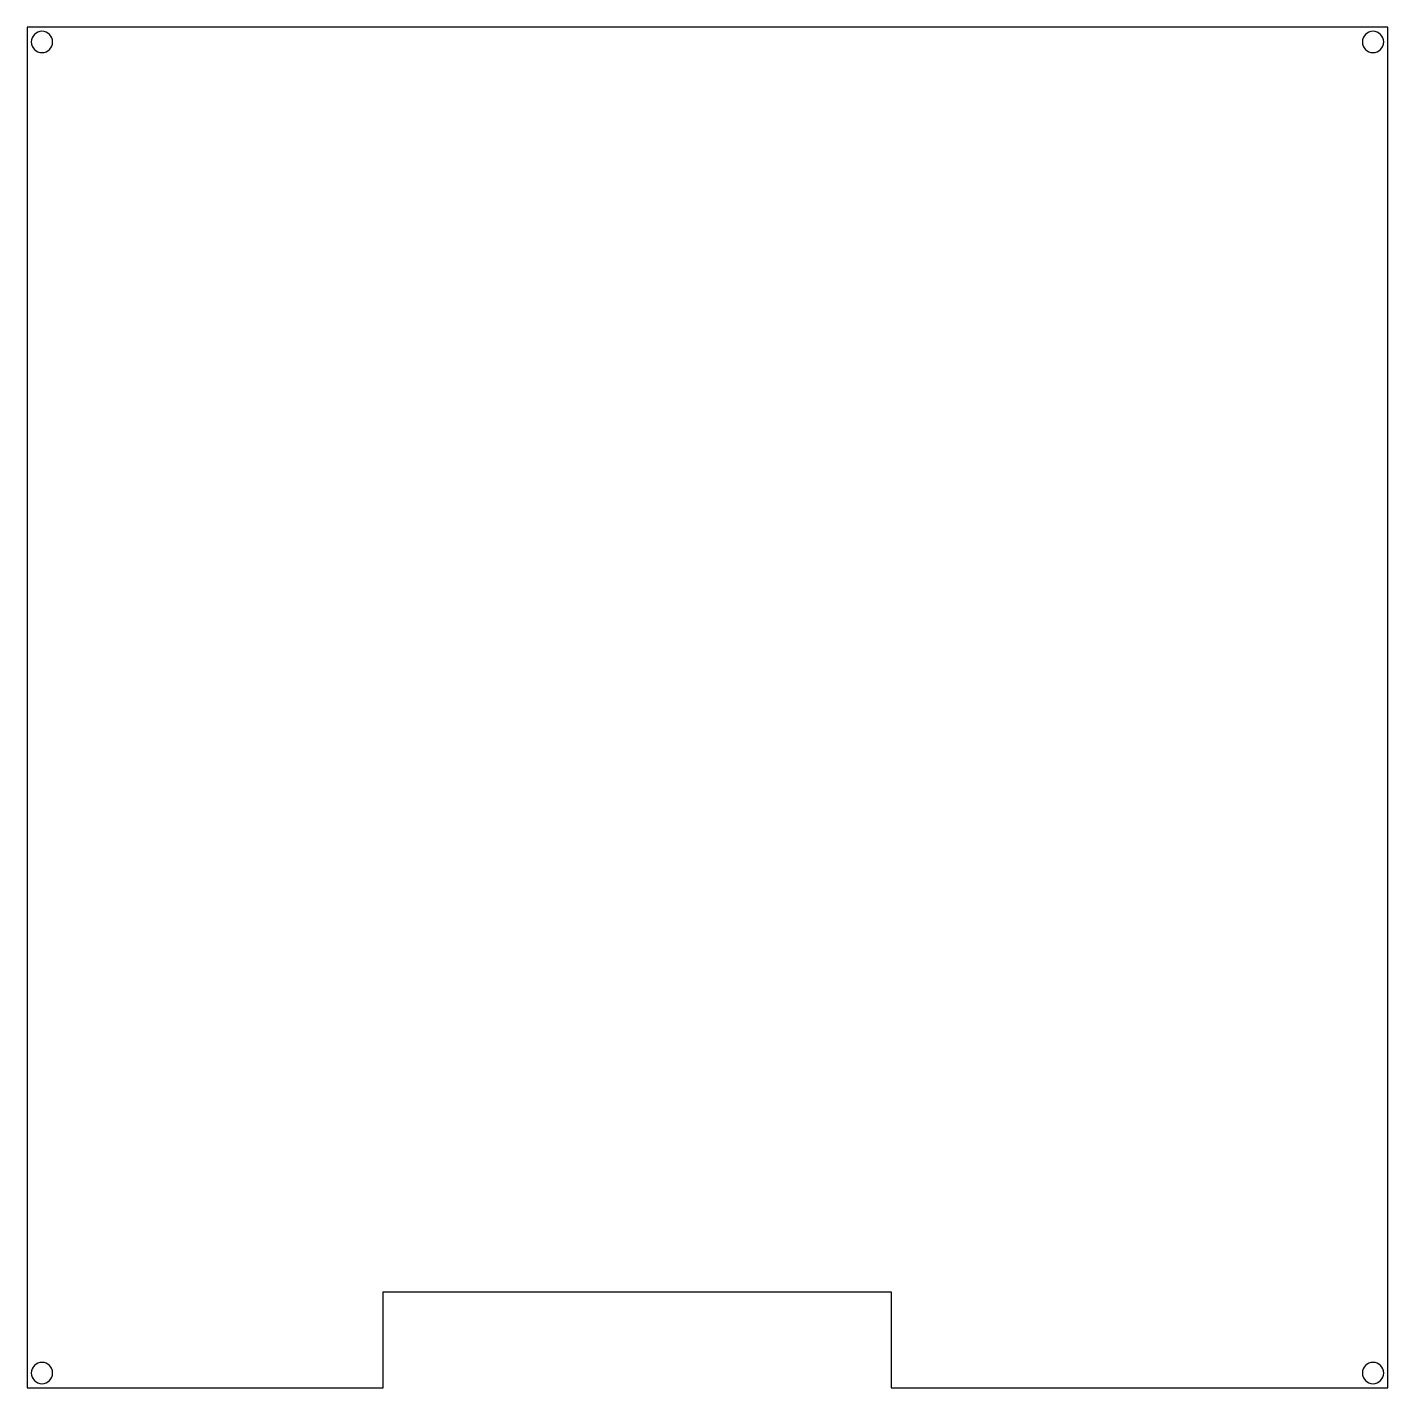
# Model space of a CAD drawing. Extents: x 0 to 212, y 0 to 212.
import ezdxf

# ---------------------------------------------------------------- set-up
doc = ezdxf.new("R2010")
doc.units = 0
doc.layers.add('CAPA_1', color=18, linetype='CONTINUOUS')

msp = doc.modelspace()

# ---------------------------------------------------------------- linework, layer by layer
at = {"layer": 'CAPA_1'}
msp.add_lwpolyline([(212.3, -0.3), (212.3, 212.3), (-0.3, 212.3), (-0.3, -0.3), (55.3, -0.3), (55.3, 14.7), (134.7, 14.7), (134.7, -0.3)], close=True, dxfattribs=at)
for points in [[(2, 211.67, 0.414214), (0.33, 210, 0.414214), (2, 208.33, 0.414214), (3.67, 210, 0.414214)], [(210, 211.67, 0.414214), (208.33, 210, 0.414214), (210, 208.33, 0.414214), (211.67, 210, 0.414214)], [(2, 3.67, 0.414214), (0.33, 2, 0.414214), (2, 0.33, 0.414214), (3.67, 2, 0.414214)], [(210, 3.67, 0.414214), (208.33, 2, 0.414214), (210, 0.33, 0.414214), (211.67, 2, 0.414214)]]:
    msp.add_lwpolyline(points, format="xyb", close=True, dxfattribs=at)

doc.saveas('drawing.dxf')
